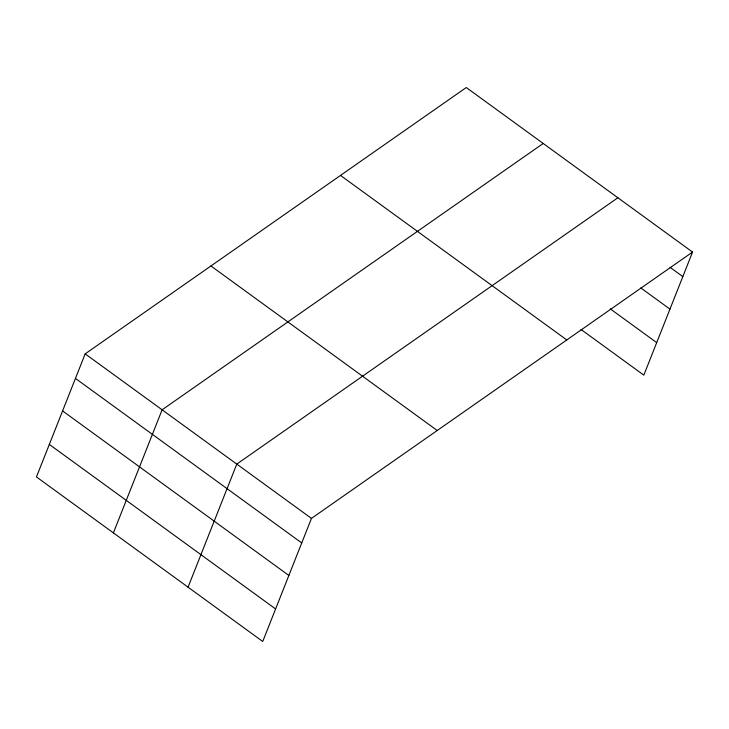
<?xml version="1.0" encoding="UTF-8"?>
<svg xmlns="http://www.w3.org/2000/svg" width="729" height="729" viewBox="0 0 729 729"><rect width="100%" height="100%" fill="white"/><g stroke="black" fill="none" stroke-linecap="round" stroke-linejoin="round"><path stroke-width="1.09" d="M85.175 353.866L36.45 476.939L262.732 641.474L311.456 518.392L692.55 252.061L466.268 87.526L85.175 353.866L311.456 518.392M113.387 532.881L162.111 409.807L543.205 143.467M188.055 587.173L236.788 464.1L617.882 197.759M692.55 252.061L643.825 375.134L580.986 329.444M670.079 267.343L682.827 276.61M640.818 287.937L669.96 309.123M610.255 308.85L656.692 342.621M340.507 175.425L566.788 339.951M210.936 265.976L437.218 430.502M75.461 378.424L301.733 542.95M62.585 410.928L288.866 575.463M49.326 444.426L275.598 608.961"/></g></svg>
